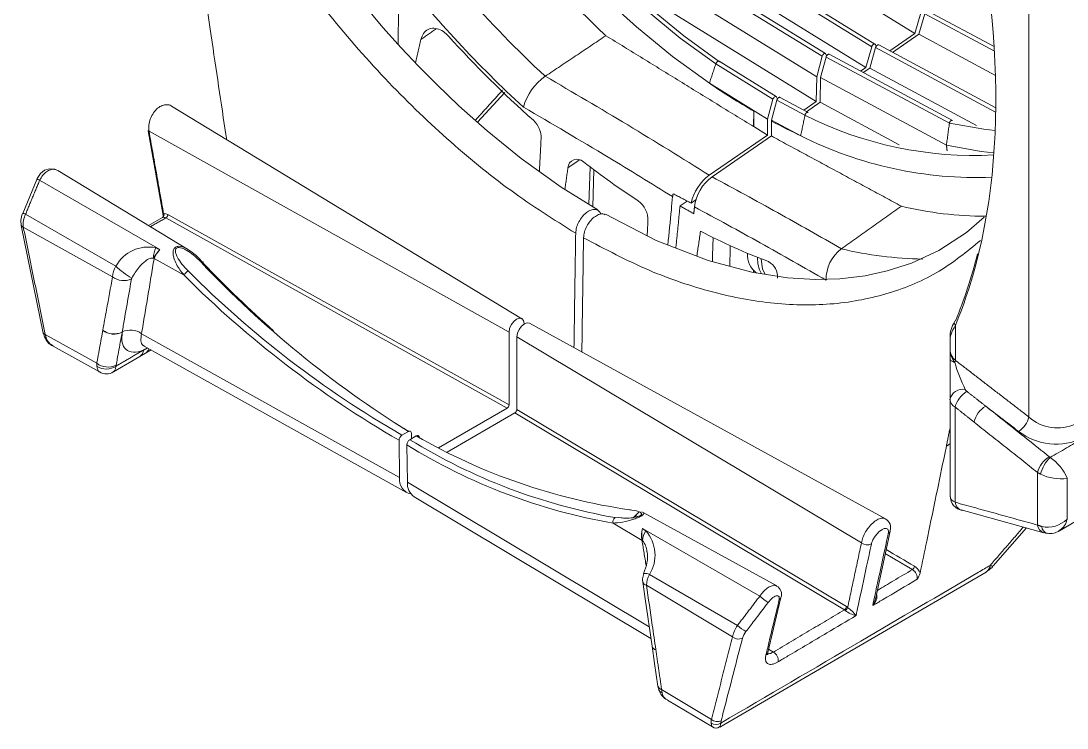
# Model space of a CAD drawing. Extents: x 8 to 113, y 2 to 87.
# Drawn here: x 68.244 to 72.006, y 59.328 to 61.869 of the extents above; entities that cross this region are included whole.
import ezdxf

# ---------------------------------------------------------------- set-up
doc = ezdxf.new("R2010")
doc.units = 0
doc.header["$MEASUREMENT"] = 0
doc.layers.add('OBJECT', color=7, linetype='CONTINUOUS')

msp = doc.modelspace()

# ---------------------------------------------------------------- linework, layer by layer
at = {"layer": 'OBJECT', "linetype": 'Continuous', "lineweight": 15}
for p, q in [((71.8685, 60.4459), (71.8685, 62.5842)), ((71.4588, 61.8238), (70.888, 62.1765)), ((71.3148, 61.7855), (70.7441, 62.1379)), ((70.7495, 62.1179), (71.3031, 61.776)), ((70.5702, 62.0848), (71.1249, 61.7422)), ((71.1367, 61.7518), (70.5824, 62.0941)), ((71.282, 61.7021), (70.7084, 62.0565)), ((70.5414, 62.0166), (71.1053, 61.6684)), ((71.1039, 61.5795), (70.5274, 61.9356)), ((71.4588, 61.8238), (71.4799, 61.8977)), ((71.494, 61.8947), (71.473, 61.8208)), ((71.7441, 61.7605), (71.494, 61.8947)), ((71.743, 61.7767), (71.5055, 61.9042)), ((71.4588, 61.8238), (71.3681, 61.7614)), ((71.3785, 61.7558), (71.473, 61.8208)), ((71.748, 61.6732), (71.473, 61.8208)), ((71.282, 61.7021), (71.3031, 61.776)), ((71.3172, 61.773), (71.2962, 61.6991)), ((71.3163, 61.7836), (71.3191, 61.7771)), ((71.7486, 61.5414), (71.3172, 61.773)), ((71.7489, 61.5569), (71.3287, 61.7825)), ((71.1053, 61.6684), (71.1249, 61.7422)), ((71.1391, 61.7391), (71.1194, 61.6654)), ((71.1382, 61.7498), (71.1408, 61.7432)), ((71.5824, 61.5011), (71.1391, 61.7391)), ((71.5935, 61.5111), (71.1506, 61.7489)), ((70.7425, 61.7143), (70.9481, 61.5873)), ((70.9599, 61.597), (70.7544, 61.7239)), ((71.282, 61.7021), (71.2626, 61.6887)), ((71.273, 61.6832), (71.2962, 61.6991)), ((71.6801, 61.493), (71.2962, 61.6991)), ((71.1039, 61.5795), (71.1053, 61.6684)), ((71.1194, 61.6654), (71.1181, 61.5765)), ((71.5719, 61.4224), (71.1194, 61.6654)), ((69.8858, 61.5047), (69.9843, 61.6117)), ((70.7194, 61.6449), (70.929, 61.5155)), ((70.929, 61.5155), (70.9481, 61.5873)), ((70.9623, 61.5843), (70.9431, 61.5125)), ((70.9614, 61.595), (70.964, 61.5883)), ((71.0631, 61.5301), (70.9623, 61.5843)), ((71.0745, 61.54), (70.9738, 61.594)), ((71.1039, 61.5795), (71.0588, 61.5484)), ((71.0692, 61.5428), (71.1181, 61.5765)), ((71.4025, 61.4238), (71.1181, 61.5765)), ((70.0455, 60.7991), (68.7854, 61.563)), ((70.8787, 61.489), (70.8795, 61.5441)), ((70.8795, 61.4896), (70.8795, 61.5441)), ((70.929, 61.459), (70.929, 61.5155)), ((71.0479, 61.4562), (70.9431, 61.5125)), ((70.9431, 61.5125), (70.9431, 61.5087)), ((68.702, 61.4744), (68.7562, 61.1694)), ((69.9993, 60.7507), (68.7049, 61.4723)), ((70.8795, 61.4896), (70.8787, 61.489)), ((70.929, 61.459), (70.8795, 61.4896)), ((70.929, 61.459), (70.7193, 61.3147)), ((70.7294, 61.3089), (70.9423, 61.4555)), ((68.8462, 61.047), (68.3764, 61.3318)), ((70.2866, 61.2098), (70.2908, 61.3442)), ((70.3046, 61.3338), (70.3004, 61.2012)), ((68.3018, 61.2988), (68.2506, 61.177)), ((68.3007, 61.2992), (68.3007, 61.2992)), ((68.3116, 61.2966), (68.7435, 61.0472)), ((70.6141, 61.204), (70.6398, 61.2217)), ((70.6719, 61.2272), (70.6535, 61.2145)), ((68.2501, 61.1772), (68.2501, 61.1771)), ((68.261, 61.1747), (68.5854, 60.9874)), ((68.753, 61.1626), (68.7024, 61.1341)), ((69.9922, 60.4774), (68.7656, 61.1612)), ((68.7725, 61.1735), (69.9993, 60.4896)), ((68.2457, 61.1338), (68.3248, 60.7476)), ((68.5736, 60.9496), (68.2528, 61.1284)), ((68.8308, 60.9553), (68.7231, 61.0153)), ((70.8777, 60.9725), (70.8777, 60.9655)), ((69.9993, 60.4896), (69.9993, 60.7507)), ((70.0532, 60.7818), (70.0532, 60.7803)), ((71.3526, 60.0806), (70.0733, 60.7831)), ((71.6041, 60.7753), (71.6041, 60.6495)), ((68.3319, 60.7422), (68.5171, 60.639)), ((68.6781, 60.7453), (69.6058, 60.2281)), ((70.0275, 60.7344), (71.2663, 59.9939)), ((70.0275, 60.4733), (70.0275, 60.7344)), ((71.5847, 60.7307), (71.5847, 60.6874)), ((68.36, 60.7009), (68.527, 60.6078)), ((68.6713, 60.6631), (68.6917, 60.675)), ((68.6851, 60.7016), (68.688, 60.7002)), ((68.6879, 60.7005), (69.6311, 60.1746)), ((68.6918, 60.6749), (68.7123, 60.6868)), ((68.5766, 60.6082), (68.6712, 60.663)), ((71.9779, 60.0376), (72.9288, 60.5903)), ((71.5847, 60.1636), (71.5847, 60.5091)), ((69.9922, 60.4774), (69.746, 60.3353)), ((70.0205, 60.4611), (69.7763, 60.3201)), ((70.0205, 60.4611), (71.205, 59.753)), ((71.2122, 59.7652), (70.0275, 60.4733)), ((71.6033, 60.1396), (71.6033, 60.4816)), ((69.6143, 60.3808), (69.6374, 60.3941)), ((69.6426, 60.3645), (69.6657, 60.3778)), ((69.6484, 60.3678), (69.648, 60.3882)), ((69.6037, 60.3622), (69.6058, 60.2281)), ((69.632, 60.3459), (69.6341, 60.2118)), ((71.8996, 60.0578), (71.8996, 60.2465)), ((72.0056, 60.2257), (72.0056, 60.079)), ((70.5034, 59.6921), (69.6341, 60.2118)), ((69.6584, 60.1589), (70.5095, 59.6501)), ((71.6253, 60.1119), (71.9216, 60.03)), ((70.4812, 60.103), (70.4766, 60.1051)), ((70.9617, 59.8393), (70.4814, 60.103)), ((70.3736, 60.0647), (70.4775, 60.0025)), ((70.9006, 59.802), (70.4791, 60.0453)), ((71.7396, 59.9109), (71.8594, 60.0472)), ((70.7566, 59.3322), (71.7144, 59.8889)), ((70.8206, 59.697), (70.5042, 59.8797)), ((70.4933, 59.8413), (70.8031, 59.6562)), ((70.5135, 59.6229), (70.5136, 59.622)), ((70.9299, 59.6001), (70.93, 59.6005)), ((70.9497, 59.6017), (70.9326, 59.6113)), ((70.7267, 59.3597), (70.5479, 59.4666)), ((70.5686, 59.4292), (70.7305, 59.3324))]:
    msp.add_line(p, q, dxfattribs=at)
at = {"layer": 'OBJECT', "linetype": 'Continuous', "lineweight": 15, "flags": 128}
for points in [[(70.7194, 61.6449), (70.5875, 61.7409), (70.4572, 61.8474), (70.3293, 61.9639), (70.2047, 62.0895), (70.0839, 62.2237), (69.9677, 62.3656), (69.8567, 62.5145), (69.7516, 62.6694), (69.653, 62.8295), (69.5614, 62.9939), (69.4775, 63.1615), (69.4016, 63.3316), (69.3342, 63.503), (69.2757, 63.6748), (69.2264, 63.8459), (69.1867, 64.0155), (69.1566, 64.1826), (69.1377, 64.3334)], [(70.3183, 61.1902), (70.187, 61.2713), (70.043, 61.3749), (69.9203, 61.4741), (69.8189, 61.5641), (69.7382, 61.6411), (69.6749, 61.7049), (69.6116, 61.7719), (69.5456, 61.8455), (69.4063, 62.0137)], [(70.7558, 61.722), (70.6278, 61.8152), (70.5015, 61.9185)], [(70.7425, 61.7143), (70.6145, 61.8075), (70.4882, 61.9108)], [(71.3031, 61.776), (71.3042, 61.7787), (71.3057, 61.7813), (71.3076, 61.7834), (71.3097, 61.785), (71.3118, 61.7858), (71.3137, 61.7859), (71.3152, 61.7851), (71.3163, 61.7836)], [(71.1249, 61.7422), (71.126, 61.7449), (71.1275, 61.7476), (71.1294, 61.7498), (71.1316, 61.7514), (71.1337, 61.7522), (71.1356, 61.7522), (71.1372, 61.7514), (71.1382, 61.7498)], [(70.9481, 61.5873), (70.9492, 61.5901), (70.9507, 61.5927), (70.9527, 61.5949), (70.9548, 61.5965), (70.9569, 61.5974), (70.9588, 61.5974), (70.9604, 61.5966), (70.9614, 61.595)], [(71.7472, 61.4758), (71.7067, 61.4799), (71.5824, 61.5011)], [(71.7427, 61.3953), (71.697, 61.4003), (71.5719, 61.4224)], [(68.3759, 61.3311), (68.3658, 61.3365), (68.3469, 61.338), (68.3296, 61.3324), (68.3143, 61.3205), (68.3021, 61.3024), (68.301, 61.299)], [(68.7561, 61.1692), (68.7562, 61.1685), (68.7556, 61.1652), (68.7537, 61.1629), (68.753, 61.1624), (68.753, 61.1624)], [(71.7072, 61.1638), (71.6437, 61.1088), (71.5447, 61.0443), (71.4461, 60.9987), (71.3584, 60.9705), (71.2798, 60.9536), (71.1891, 60.9429), (71.1016, 60.9404), (71.0001, 60.9465), (70.8723, 60.9663), (70.7154, 61.0078), (70.5287, 61.0798), (70.3462, 61.1747)], [(70.9059, 61.0134), (70.9109, 60.9779), (70.9206, 60.9578)], [(68.8993, 60.9989), (68.8998, 61.0005), (68.8998, 61.0018), (68.8995, 61.0028), (68.8987, 61.0034), (68.8976, 61.0037), (68.8961, 61.0035), (68.8943, 61.0029), (68.8923, 61.0019)], [(70.0532, 60.7818), (70.0511, 60.7926), (70.0453, 60.7993), (70.0365, 60.801), (70.0262, 60.7974), (70.0159, 60.7891), (70.0071, 60.7773), (70.0013, 60.7638), (69.9993, 60.7507)], [(70.0733, 60.7831), (70.0648, 60.7846), (70.0545, 60.7811), (70.0442, 60.7727), (70.0354, 60.7609), (70.0296, 60.7475), (70.0275, 60.7344)], [(68.3258, 60.748), (68.3292, 60.7331), (68.3319, 60.7275)], [(71.5847, 60.6549), (71.585, 60.6531), (71.5858, 60.6513), (71.5873, 60.6496), (71.5893, 60.6479), (71.5918, 60.6463), (71.5948, 60.6448), (71.5982, 60.6434), (71.6021, 60.6422)], [(70.4664, 60.1046), (70.4454, 60.0842), (70.4319, 60.0827), (70.3805, 60.0845), (70.3805, 60.0845)], [(71.3168, 59.7919), (71.338, 59.8905), (71.3691, 60.036)], [(71.9217, 60.0305), (71.9276, 60.0286), (71.938, 60.0273)], [(70.4836, 59.8836), (70.4793, 59.8645), (70.4808, 59.849)], [(71.7139, 59.8896), (71.7241, 59.8953), (71.7329, 59.9039)], [(71.739, 59.9096), (71.7345, 59.904), (71.7336, 59.9031)], [(70.4798, 59.8542), (70.4888, 59.7926), (70.5135, 59.623)], [(70.9299, 59.6001), (70.9505, 59.6865), (70.977, 59.7974)], [(70.5136, 59.6223), (70.5227, 59.5598), (70.5343, 59.4795)], [(70.9287, 59.592), (70.9289, 59.5916), (70.9293, 59.5975), (70.9302, 59.6004)], [(70.5339, 59.4828), (70.5355, 59.4735), (70.5379, 59.4677)]]:
    msp.add_lwpolyline(points, dxfattribs=at)
at = {"layer": 'OBJECT', "linetype": 'Continuous', "lineweight": 15}
for centre, radius, start, end in [((73.2737, 64.9374), 4.2786, 208.5124, 226.8495), ((72.9141, 64.6755), 4.0974, 215.5496, 227.1807), ((72.8425, 64.6005), 4.1283, 218.2519, 227.4546), ((72.7072, 64.4604), 3.9448, 222.1299, 228.3718), ((70.2436, 61.5066), 0.1995, 124.9881, 164.7503), ((72.1312, 63.7081), 2.4999, 235.617, 239.9544), ((70.0287, 61.4485), 0.0859, 358.3205, 47.459), ((71.9402, 63.3692), 2.1108, 241.8118, 244.9933), ((71.6715, 62.7372), 1.3517, 243.2503, 272.9956), ((68.7054, 61.4758), 0.00355, 198.1688, 262.3183), ((71.6796, 62.7122), 1.4059, 243.302, 272.2525), ((70.2436, 61.3396), 0.0326, 45.3062, 177.1558), ((72.149, 63.7954), 3.0759, 232.266, 236.7796), ((70.8225, 61.1752), 0.1735, 126.5045, 166.8987), ((68.3012, 61.2779), 0.0214, 61.0434, 91.3156), ((70.8233, 61.1811), 0.1585, 126.3111, 172.8412), ((70.4137, 61.1534), 0.085, 357.3473, 53.9463), ((71.7146, 62.474), 1.3068, 256.5112, 269.9203), ((68.3148, 61.1481), 0.0706, 155.8494, 196.7304), ((68.2514, 61.1575), 0.0197, 60.6084, 93.7218), ((68.3388, 61.137), 0.0864, 154.1824, 185.7215), ((68.7487, 61.1712), 0.0101, 306.4056, 29.9413), ((68.7631, 61.1716), 0.00733, 141.323, 197.9154), ((68.757, 61.1742), 0.0156, 303.6389, 357.5208), ((68.2535, 61.1367), 0.00832, 200.5093, 265.4294), ((71.701, 63.0458), 2.1817, 242.3251, 249.3668), ((68.7021, 60.9235), 0.1331, 78.1418, 151.2953), ((68.7971, 61.019), 0.076, 152.8445, 181.7517), ((68.8403, 60.9525), 0.1354, 135.6398, 151.6993), ((68.8282, 60.9706), 0.1142, 137.8705, 156.9792), ((71.2771, 60.9407), 0.1377, 127.1672, 181.3951), ((71.5062, 62.3456), 1.3324, 256.4415, 269.1491), ((68.6905, 60.9726), 0.0537, 52.5733, 55.2233), ((70.9378, 61.0287), 0.0819, 176.4068, 233.7513), ((70.9981, 61.0124), 0.1052, 176.7788, 209.389), ((68.6548, 60.945), 0.0814, 148.5644, 176.7419), ((68.8479, 61.2793), 0.3926, 228.0266, 238.462), ((71.6169, 63.5816), 3.7521, 223.4365, 238.16), ((70.9032, 60.9493), 0.0619, 356.1208, 62.1249), ((68.6141, 61.0035), 0.0674, 233.0927, 294.1618), ((68.6506, 60.9404), 0.00909, 151.9178, 169.9923), ((68.8655, 60.938), 0.0388, 121.9824, 153.6323), ((71.49, 63.6209), 3.7653, 225.0681, 239.9354), ((71.4701, 63.5965), 3.7128, 225.0045, 240.0109), ((71.6915, 60.731), 0.1068, 148.0843, 180.4192), ((71.6111, 60.7838), 0.011, 160.3021, 230.3527), ((71.6089, 60.7838), 0.009, 118.6936, 155.3111), ((68.3326, 60.7505), 0.00836, 200.6929, 265.2429), ((68.5789, 60.8107), 0.0669, 232.9457, 296.1261), ((68.579, 60.8113), 0.0669, 232.9462, 296.1197), ((68.6385, 60.6923), 0.0662, 53.2066, 117.0149), ((68.3384, 60.7354), 0.00936, 207.1093, 255.0554), ((68.3818, 60.7514), 0.0551, 201.421, 247.0104), ((68.6537, 60.6902), 0.0323, 302.7591, 354.0492), ((68.676, 60.7003), 0.0299, 301.835, 342.2863), ((71.6388, 60.6912), 0.0542, 183.9934, 230.2226), ((71.6564, 60.6891), 0.0717, 181.3698, 220.8347), ((68.5574, 60.6924), 0.0669, 232.9658, 295.9207), ((71.5549, 60.6588), 0.0501, 340.7059, 349.3682), ((72.1373, 60.7905), 0.5553, 195.4903, 206.3104), ((68.5516, 60.6791), 0.061, 235.9249, 304.7133), ((68.5516, 60.6441), 0.0433, 235.8168, 304.9298), ((71.6298, 60.4992), 0.0462, 77.9359, 167.627), ((71.6938, 60.4587), 0.0933, 121.537, 165.7947), ((71.6553, 60.553), 0.0181, 208.6529, 234.9307), ((69.9839, 60.4903), 0.0154, 302.603, 357.392), ((71.6172, 60.5111), 0.0326, 183.4694, 244.7147), ((71.7613, 60.4051), 0.0931, 121.0483, 165.8454), ((70.0122, 60.474), 0.0153, 302.4739, 357.5211), ((71.7853, 60.4668), 0.0857, 302.2986, 345.8814), ((71.9706, 60.5594), 0.1528, 228.0291, 295.6083), ((69.6264, 60.3616), 0.0227, 122.1232, 178.4498), ((70.7417, 62.2493), 2.1588, 240.1049, 261.7618), ((71.9662, 60.5693), 0.2211, 232.3346, 295.8848), ((69.6547, 60.3453), 0.0227, 122.1232, 178.4498), ((70.7302, 62.1234), 2.0894, 238.291, 260.1711), ((70.7465, 62.1616), 2.1091, 238.4406, 260.0082), ((71.9899, 60.2237), 0.0932, 121.3156, 165.8309), ((72.0295, 60.2119), 0.1227, 133.4948, 166.4442), ((71.8521, 60.164), 0.1654, 21.8777, 55.8204), ((69.6575, 60.2207), 0.0523, 171.8737, 257.7763), ((71.9826, 60.39), 0.166, 244.1575, 277.9838), ((69.6935, 60.2071), 0.0597, 175.4557, 233.8997), ((71.6121, 60.1657), 0.0275, 184.292, 251.2842), ((71.6364, 60.1614), 0.0511, 178.1158, 263.3698), ((71.6364, 60.1432), 0.0333, 186.2389, 250.5896), ((70.3905, 60.0698), 0.0177, 124.2279, 196.9901), ((70.4206, 60.221), 0.1385, 258.5019, 288.8302), ((71.3369, 60.0492), 0.0344, 337.2738, 63.924), ((71.9351, 60.1514), 0.1011, 258.312, 314.2373), ((71.9479, 60.0888), 0.0585, 300.4569, 350.3255), ((70.5472, 60.0213), 0.0722, 160.5796, 195.0945), ((70.5525, 60.0238), 0.0764, 163.7249, 196.8098), ((70.5458, 59.998), 0.0666, 144.6628, 176.7997), ((70.3917, 59.9496), 0.1324, 328.1736, 41.0644), ((71.3559, 60.0391), 0.0136, 299.2254, 345.8367), ((71.9327, 60.0615), 0.0334, 186.3167, 250.5141), ((71.9424, 60.0544), 0.0279, 184.1152, 254.5526), ((71.9456, 60.0828), 0.0553, 259.0626, 305.6769), ((70.4637, 59.9663), 0.0388, 66.2661, 69.173), ((70.4266, 59.9579), 0.0686, 3.2357, 39.7543), ((70.3733, 59.9421), 0.1236, 331.9977, 9.1737), ((71.2872, 60.0185), 0.0323, 229.7276, 297.4461), ((15.2243, -35.8631), 111.0613, 59.580929, 59.641917), ((70.488, 59.8515), 0.0325, 60.1899, 98.0675), ((71.4417, 59.9109), 0.0153, 302.159, 356.7797), ((71.4311, 59.8677), 0.0356, 352.5073, 58.2897), ((71.4282, 59.8659), 0.0527, 21.3933, 56.9162), ((71.3773, 59.9206), 0.1061, 327.1566, 340.4769), ((71.6968, 59.9162), 0.0324, 302.8596, 354.1037), ((70.4973, 59.8591), 0.0182, 195.6291, 257.2934), ((70.5743, 59.8392), 0.081, 149.9719, 178.4723), ((70.9467, 59.8098), 0.0323, 337.5619, 63.3144), ((71.2783, 59.8012), 0.0435, 310.8092, 12.2927), ((71.0269, 59.9455), 0.1912, 228.657, 239.9539), ((70.9632, 59.801), 0.0142, 300.3742, 345.2664), ((71.2522, 59.8045), 0.0655, 326.4066, 348.9967), ((71.197, 59.7659), 0.0151, 301.5835, 357.2669), ((71.199, 59.7665), 0.0183, 300.1723, 345.5286), ((71.2626, 59.8177), 0.0864, 230.9437, 259.498), ((71.0546, 59.564), 0.2558, 41.2821, 50.6816), ((70.9071, 59.6357), 0.106, 144.6416, 168.8529), ((70.9422, 59.8325), 0.182, 228.085, 239.9503), ((70.8243, 59.6796), 0.0316, 227.8193, 297.0855), ((70.9085, 59.6295), 0.0732, 141.6804, 162.5765), ((70.5309, 59.6277), 0.0181, 195.2596, 257.4615), ((70.531, 59.6271), 0.0181, 195.3427, 257.4511), ((70.9161, 59.6037), 0.0143, 299.2271, 345.4941), ((70.9314, 59.5707), 0.036, 353.4332, 59.3193), ((70.5518, 59.4843), 0.0181, 195.3732, 257.4288), ((70.5556, 59.4742), 0.0196, 199.894, 251.5772), ((70.5914, 59.4795), 0.0548, 192.4292, 245.7641), ((70.5821, 59.4598), 0.033, 187.4821, 246.2055), ((70.748, 59.3833), 0.0318, 227.9626, 295.9092), ((70.7435, 59.3694), 0.0287, 232.7837, 306.7551), ((70.7437, 59.3506), 0.0221, 233.7318, 304.9302)]:
    msp.add_arc(centre, radius, start, end, dxfattribs=at)
for centre, major_axis, ratio, start_param, end_param in [((69.5577, 62.8066), (-1.5635, 2.6147), 0.587369, 3.619143, 4.284163), ((70.8035, 61.0146), (0.0756, 2.368), 0.030755, 1.539517, 1.576293), ((70.8353, 60.9943), (0.0429, 2.3867), 0.017594, 1.542851, 1.574063), ((69.5681, 62.8129), (-1.556, 2.6017), 0.587418, 3.551861, 3.672539), ((69.6245, 62.8454), (-1.523, 2.6382), 0.557225, 1.988813, 2.113779), ((69.5577, 62.8066), (-1.5635, 2.6147), 0.587369, 3.551908, 3.619143), ((69.6245, 62.8454), (-1.523, 2.6382), 0.557225, 2.324286, 2.345063)]:
    msp.add_ellipse(centre, major_axis=major_axis, ratio=ratio, start_param=start_param, end_param=end_param, dxfattribs=at)
for points, knots in [([(70.2388, 61.106), (70.1607, 61.1552), (70.0044, 61.2535), (69.7741, 61.4424), (69.5502, 61.6593), (69.3366, 61.9044), (69.1372, 62.1732), (68.957, 62.4598), (68.7989, 62.7592), (68.6657, 63.0663), (68.5597, 63.3758), (68.4826, 63.6824), (68.4359, 63.981), (68.4202, 64.2663), (68.4359, 64.5335), (68.4826, 64.778), (68.5597, 64.9957), (68.6657, 65.1828), (68.799, 65.3359), (68.9568, 65.4534), (69.1379, 65.5295), (69.2877, 65.5659), (69.3805, 65.5635), (69.4014, 65.5629)], [0, 0, 0, 0, 0.048456, 0.096912, 0.145368, 0.194796, 0.244225, 0.293653, 0.343082, 0.392511, 0.441939, 0.491368, 0.540796, 0.590225, 0.639653, 0.689082, 0.738511, 0.787939, 0.837368, 0.886796, 0.936225, 0.985653, 1, 1, 1, 1]), ([(68.9836, 61.4428), (68.9831, 61.4465), (68.9646, 61.5708), (68.9202, 61.8702), (68.8759, 62.1655), (68.8497, 62.3406)], [0, 0, 0, 0, 0.012487, 0.414672, 1, 1, 1, 1]), ([(69.6824, 61.8022), (69.6851, 61.8101), (69.6905, 61.8258), (69.7075, 61.8397), (69.7286, 61.8442), (69.7517, 61.8383), (69.7698, 61.8265), (69.7791, 61.8169), (69.7817, 61.8142)], [0, 0, 0, 0, 0.189241, 0.378535, 0.566067, 0.749309, 0.928153, 1, 1, 1, 1]), ([(71.3287, 61.7825), (71.3286, 61.7826), (71.3282, 61.7828), (71.3274, 61.783), (71.3264, 61.7829), (71.3252, 61.7827), (71.324, 61.7821), (71.3229, 61.7814), (71.3217, 61.7804), (71.3206, 61.7793), (71.3196, 61.778), (71.3187, 61.7766), (71.3179, 61.7749), (71.3175, 61.7737), (71.3172, 61.773)], [0, 0, 0, 0, 0.035968, 0.120668, 0.205367, 0.290067, 0.374767, 0.459467, 0.544167, 0.628867, 0.713567, 0.798267, 0.882967, 1, 1, 1, 1]), ([(70.7425, 61.7143), (70.7426, 61.7148), (70.743, 61.7158), (70.7437, 61.7173), (70.7446, 61.7187), (70.7456, 61.72), (70.7467, 61.7212), (70.7479, 61.7223), (70.749, 61.7231), (70.7502, 61.7238), (70.7514, 61.7242), (70.7524, 61.7244), (70.7534, 61.7243), (70.7541, 61.7241), (70.7543, 61.7239), (70.7544, 61.7239)], [0, 0, 0, 0, 0.08215, 0.164301, 0.246445, 0.328583, 0.410716, 0.492843, 0.574968, 0.657092, 0.739217, 0.821341, 0.903465, 0.985589, 1, 1, 1, 1]), ([(71.1506, 61.7489), (71.1505, 61.7489), (71.1502, 61.7491), (71.1495, 61.7493), (71.1484, 61.7493), (71.1473, 61.7491), (71.1461, 61.7486), (71.1449, 61.7479), (71.1438, 61.747), (71.1427, 61.7458), (71.1417, 61.7446), (71.1408, 61.7432), (71.1398, 61.7414), (71.1393, 61.74), (71.1391, 61.7391)], [0, 0, 0, 0, 0.02242, 0.106029, 0.189638, 0.273247, 0.356856, 0.440465, 0.524074, 0.607684, 0.691293, 0.774902, 0.858511, 1, 1, 1, 1]), ([(70.1295, 61.6703), (70.2288, 61.6122), (70.4281, 61.4955), (70.622, 61.3751), (70.7193, 61.3147)], [0, 0, 0, 0, 0.498244, 1, 1, 1, 1]), ([(70.9738, 61.594), (70.9738, 61.5941), (70.9734, 61.5943), (70.9727, 61.5944), (70.9716, 61.5945), (70.9705, 61.5942), (70.9693, 61.5938), (70.9682, 61.593), (70.967, 61.5921), (70.9659, 61.591), (70.9649, 61.5897), (70.964, 61.5883), (70.963, 61.5865), (70.9626, 61.5851), (70.9623, 61.5843)], [0, 0, 0, 0, 0.02242, 0.106029, 0.189638, 0.273247, 0.356856, 0.440465, 0.524074, 0.607684, 0.691293, 0.774902, 0.858511, 1, 1, 1, 1]), ([(68.7852, 61.5628), (68.785, 61.563), (68.7807, 61.5671), (68.7692, 61.5687), (68.7524, 61.5663), (68.7354, 61.556), (68.7205, 61.5395), (68.7094, 61.5182), (68.7033, 61.4945), (68.7044, 61.4797), (68.7049, 61.4723)], [0, 0, 0, 0, 0.009013, 0.148275, 0.285969, 0.424076, 0.564566, 0.708433, 0.854381, 1, 1, 1, 1]), ([(70.5875, 61.2376), (70.5107, 61.285), (70.3342, 61.3939), (70.1532, 61.4995), (70.0511, 61.5591)], [0, 0, 0, 0, 0.435478, 1, 1, 1, 1]), ([(71.0631, 61.5301), (71.0632, 61.5307), (71.0635, 61.5317), (71.0641, 61.5333), (71.0648, 61.5347), (71.0657, 61.5361), (71.0667, 61.5374), (71.0678, 61.5385), (71.069, 61.5393), (71.0702, 61.54), (71.0713, 61.5404), (71.0725, 61.5405), (71.0735, 61.5404), (71.0742, 61.5401), (71.0745, 61.54)], [0, 0, 0, 0, 0.083595, 0.16719, 0.250776, 0.334354, 0.417923, 0.501486, 0.585044, 0.668602, 0.752159, 0.835717, 0.919275, 1, 1, 1, 1]), ([(71.5824, 61.5011), (71.5825, 61.5016), (71.5827, 61.5027), (71.5832, 61.5043), (71.5839, 61.5058), (71.5847, 61.5072), (71.5856, 61.5085), (71.5867, 61.5096), (71.5878, 61.5105), (71.589, 61.5111), (71.5902, 61.5115), (71.5914, 61.5117), (71.5925, 61.5115), (71.5932, 61.5113), (71.5935, 61.5111), (71.5935, 61.5111)], [0, 0, 0, 0, 0.084098, 0.168198, 0.251974, 0.335399, 0.418508, 0.50137, 0.584078, 0.666744, 0.74941, 0.832075, 0.914738, 0.997398, 1, 1, 1, 1]), ([(68.3762, 61.3314), (68.3727, 61.3331), (68.3651, 61.337), (68.3508, 61.3354), (68.3358, 61.3278), (68.3217, 61.3146), (68.3149, 61.3026), (68.3116, 61.2966)], [0, 0, 0, 0, 0.174674, 0.379438, 0.584778, 0.79285, 1, 1, 1, 1]), ([(70.7294, 61.3089), (70.8081, 61.2662), (70.9649, 61.1813), (71.118, 61.094), (71.1941, 61.0506)], [0, 0, 0, 0, 0.502457, 1, 1, 1, 1]), ([(70.5875, 61.2376), (70.5859, 61.2219), (70.5801, 61.164), (70.5743, 61.1061), (70.5701, 61.0638)], [0, 0, 0, 0, 0.270909, 1, 1, 1, 1]), ([(71.1394, 60.9373), (71.0607, 60.9823), (70.9048, 61.0715), (70.7451, 61.158), (70.666, 61.2009)], [0, 0, 0, 0, 0.504604, 1, 1, 1, 1]), ([(68.7656, 61.1612), (68.7637, 61.162), (68.7598, 61.1638), (68.7564, 61.1633), (68.7547, 61.1631)], [0, 0, 0, 0, 0.476173, 1, 1, 1, 1]), ([(68.7574, 61.1762), (68.7599, 61.1766), (68.7645, 61.1773), (68.7699, 61.1747), (68.7725, 61.1735)], [0, 0, 0, 0, 0.523847, 1, 1, 1, 1]), ([(70.3289, 61.1743), (70.3287, 61.1753), (70.3275, 61.1815), (70.3204, 61.1885), (70.3084, 61.1931), (70.2932, 61.1904), (70.2774, 61.1813), (70.2623, 61.1665), (70.25, 61.1479), (70.2409, 61.1266), (70.2396, 61.1131), (70.2388, 61.106)], [0, 0, 0, 0, 0.021887, 0.142585, 0.263282, 0.383977, 0.504672, 0.625367, 0.746062, 0.866757, 1, 1, 1, 1]), ([(70.3451, 61.1724), (70.3423, 61.1738), (70.3355, 61.1769), (70.3215, 61.174), (70.3057, 61.165), (70.2906, 61.1502), (70.2783, 61.1316), (70.2692, 61.1103), (70.2678, 61.0968), (70.2671, 61.0897)], [0, 0, 0, 0, 0.108187, 0.254292, 0.400396, 0.546499, 0.692602, 0.838707, 1, 1, 1, 1]), ([(71.6939, 61.0798), (71.6458, 61.0407), (71.5468, 60.9602), (71.3684, 60.8855), (71.1695, 60.8462), (70.9557, 60.8479), (70.7319, 60.8895), (70.5016, 60.9665), (70.3453, 61.0486), (70.2672, 61.0897)], [0, 0, 0, 0, 0.136959, 0.282232, 0.427506, 0.57278, 0.715187, 0.857593, 1, 1, 1, 1]), ([(68.7295, 61.0537), (68.7318, 61.0527), (68.7364, 61.0506), (68.741, 61.0483), (68.7434, 61.0472), (68.7435, 61.0472)], [0, 0, 0, 0, 0.489408, 0.978834, 1, 1, 1, 1]), ([(68.8308, 60.9553), (68.8258, 60.9615), (68.8105, 60.9804), (68.7963, 61.0066), (68.7906, 61.0316), (68.7912, 61.0441), (68.7954, 61.0521), (68.7997, 61.0562), (68.8056, 61.0587), (68.8137, 61.0595), (68.8271, 61.057), (68.854, 61.0442), (68.8756, 61.0252), (68.8923, 61.0072), (68.8966, 61.0021), (68.8993, 60.9989)], [0, 0, 0, 0, 0.098239, 0.29963, 0.368956, 0.443945, 0.473009, 0.503887, 0.531959, 0.563967, 0.611725, 0.701685, 0.918313, 0.948115, 1, 1, 1, 1]), ([(68.8923, 61.0019), (68.8896, 61.0046), (68.8744, 61.0201), (68.852, 61.0389), (68.8262, 61.052), (68.8148, 61.0549), (68.8083, 61.0547), (68.8038, 61.053), (68.801, 61.0499), (68.7989, 61.0434), (68.8006, 61.0335), (68.8118, 61.0069), (68.83, 60.9872), (68.845, 60.971)], [0, 0, 0, 0, 0.055162, 0.31331, 0.402012, 0.445499, 0.47258, 0.495336, 0.520565, 0.54555, 0.615854, 0.68539, 1, 1, 1, 1]), ([(68.7211, 61.0167), (68.717, 61.0169), (68.7127, 61.017), (68.7027, 61.0138), (68.6883, 61.0051), (68.6652, 60.9819), (68.6509, 60.9584), (68.6426, 60.9447)], [0, 0, 0, 0, 0.126768, 0.131058, 0.31601, 0.601711, 1, 1, 1, 1]), ([(68.5387, 60.7579), (68.5431, 60.7822), (68.5547, 60.8461), (68.5664, 60.91), (68.5736, 60.9496)], [0, 0, 0, 0, 0.380125, 1, 1, 1, 1]), ([(68.6417, 60.942), (68.6332, 60.8937), (68.6221, 60.8301), (68.6111, 60.7665), (68.6084, 60.7512)], [0, 0, 0, 0, 0.760249, 1, 1, 1, 1]), ([(68.6083, 60.7507), (68.6039, 60.7264), (68.5966, 60.6869), (68.5894, 60.6474), (68.5867, 60.6322)], [0, 0, 0, 0, 0.615593, 1, 1, 1, 1]), ([(68.6858, 60.6868), (68.6851, 60.6865), (68.6717, 60.6811), (68.6469, 60.6763), (68.6204, 60.6861), (68.6055, 60.711), (68.6074, 60.7375), (68.6083, 60.7507)], [0, 0, 0, 0, 0.013304, 0.256264, 0.503664, 0.753564, 1, 1, 1, 1]), ([(71.6041, 60.7753), (71.6008, 60.7696), (71.5902, 60.7514), (71.5872, 60.7391), (71.5852, 60.7307)], [0, 0, 0, 0, 0.315344, 1, 1, 1, 1]), ([(68.336, 60.7263), (68.339, 60.7207), (68.3444, 60.7104), (68.3554, 60.7044), (68.3604, 60.7016)], [0, 0, 0, 0, 0.543989, 1, 1, 1, 1]), ([(68.6781, 60.7453), (68.6768, 60.7364), (68.6741, 60.7188), (68.6791, 60.7043), (68.6868, 60.7021), (68.6885, 60.7017)], [0, 0, 0, 0, 0.442473, 0.883227, 1, 1, 1, 1]), ([(71.5847, 60.6549), (71.5847, 60.6602), (71.5847, 60.671), (71.5847, 60.6818), (71.5847, 60.6873), (71.5847, 60.6874)], [0, 0, 0, 0, 0.494396, 0.988889, 1, 1, 1, 1]), ([(71.5847, 60.5091), (71.5847, 60.5142), (71.5847, 60.5337), (71.5847, 60.5707), (71.5847, 60.6171), (71.5847, 60.6434), (71.5847, 60.6549)], [0, 0, 0, 0, 0.130725, 0.501366, 0.781613, 1, 1, 1, 1]), ([(68.5273, 60.6084), (68.5267, 60.6084), (68.5238, 60.6086), (68.5201, 60.6153), (68.5183, 60.624), (68.5174, 60.6286)], [0, 0, 0, 0, 0.091169, 0.526366, 1, 1, 1, 1]), ([(68.5863, 60.629), (68.5854, 60.6244), (68.5835, 60.6157), (68.5797, 60.609), (68.5768, 60.6087), (68.5763, 60.6087)], [0, 0, 0, 0, 0.481333, 0.923603, 1, 1, 1, 1]), ([(71.7133, 60.4848), (71.7364, 60.4664), (71.8125, 60.4059), (71.8886, 60.3454), (71.9415, 60.3033)], [0, 0, 0, 0, 0.304153, 1, 1, 1, 1]), ([(71.8311, 60.3943), (71.8099, 60.4106), (71.7706, 60.4408), (71.7313, 60.471), (71.7133, 60.4848)], [0, 0, 0, 0, 0.540759, 1, 1, 1, 1]), ([(69.648, 60.3882), (69.6479, 60.3895), (69.6476, 60.3921), (69.6457, 60.3946), (69.643, 60.3958), (69.6401, 60.3955), (69.6382, 60.3945), (69.6374, 60.3941)], [0, 0, 0, 0, 0.217074, 0.434147, 0.651221, 0.868316, 1, 1, 1, 1]), ([(69.6763, 60.3719), (69.6762, 60.3732), (69.6759, 60.3758), (69.674, 60.3783), (69.6713, 60.3794), (69.6684, 60.3791), (69.6664, 60.3782), (69.6657, 60.3778)], [0, 0, 0, 0, 0.217074, 0.434147, 0.651221, 0.868316, 1, 1, 1, 1]), ([(71.4772, 59.8851), (71.4852, 59.9233), (71.5135, 60.0599), (71.5449, 60.212), (71.5683, 60.3259), (71.5715, 60.3414)], [0, 0, 0, 0, 0.251317, 0.898074, 1, 1, 1, 1]), ([(70.4324, 60.1128), (70.435, 60.1125), (70.4501, 60.1104), (70.4669, 60.1066), (70.4755, 60.0999), (70.4756, 60.0961), (70.4735, 60.0935), (70.47, 60.0911), (70.4655, 60.0891), (70.4451, 60.0824), (70.4563, 60.0941), (70.4664, 60.1046)], [0, 0, 0, 0, 0.072209, 0.410133, 0.526247, 0.583173, 0.618623, 0.648411, 0.681437, 0.714143, 1, 1, 1, 1]), ([(70.3736, 60.0647), (70.3787, 60.065), (70.3944, 60.066), (70.4182, 60.0703), (70.4436, 60.0774), (70.4575, 60.0822), (70.4677, 60.0867), (70.4738, 60.0897), (70.4787, 60.0928), (70.4826, 60.0961), (70.4845, 60.0999), (70.4846, 60.1026), (70.4814, 60.103), (70.4814, 60.103)], [0, 0, 0, 0, 0.139909, 0.426726, 0.525459, 0.632256, 0.673649, 0.717624, 0.757603, 0.803189, 0.871204, 0.999323, 1, 1, 1, 1]), ([(71.3523, 60.0806), (71.3488, 60.0818), (71.3417, 60.0841), (71.3269, 60.0794), (71.3109, 60.0691), (71.2948, 60.0533), (71.2808, 60.0339), (71.2702, 60.0128), (71.2676, 60.0002), (71.2663, 59.9939)], [0, 0, 0, 0, 0.136718, 0.276434, 0.416802, 0.559565, 0.705453, 0.853036, 1, 1, 1, 1]), ([(70.4915, 60.0365), (70.4895, 60.038), (70.4855, 60.0408), (70.4813, 60.0437), (70.4792, 60.0452), (70.4791, 60.0453)], [0, 0, 0, 0, 0.489408, 0.978834, 1, 1, 1, 1]), ([(71.3021, 59.9898), (71.3032, 59.9937), (71.3055, 60.0014), (71.3129, 60.0145), (71.3223, 60.0267), (71.3328, 60.0367), (71.343, 60.0435), (71.3521, 60.0465), (71.359, 60.0454), (71.3631, 60.0402), (71.3637, 60.0333), (71.3628, 60.0285), (71.3625, 60.0272)], [0, 0, 0, 0, 0.109871, 0.219885, 0.328155, 0.433714, 0.537368, 0.640695, 0.745295, 0.852187, 0.961463, 1, 1, 1, 1]), ([(71.3625, 60.0272), (71.36, 60.0153), (71.3472, 59.9559), (71.3286, 59.8696), (71.3125, 59.7952), (71.3067, 59.7683)], [0, 0, 0, 0, 0.137747, 0.688736, 1, 1, 1, 1]), ([(71.2469, 59.7328), (71.2494, 59.7446), (71.2621, 59.8035), (71.2805, 59.8892), (71.2963, 59.9631), (71.3021, 59.9898)], [0, 0, 0, 0, 0.137598, 0.687988, 1, 1, 1, 1]), ([(71.729, 59.9128), (71.7151, 59.9047), (71.5602, 59.8141), (71.2374, 59.6253), (70.9285, 59.4446), (70.7607, 59.3464)], [0, 0, 0, 0, 0.043049, 0.480087, 1, 1, 1, 1]), ([(71.4498, 59.898), (71.427, 59.8845), (71.3849, 59.8596), (71.3429, 59.8346), (71.3235, 59.8232)], [0, 0, 0, 0, 0.541118, 1, 1, 1, 1]), ([(71.729, 59.9128), (71.7304, 59.9122), (71.7351, 59.9102), (71.7374, 59.9098), (71.739, 59.9096)], [0, 0, 0, 0, 0.311848, 1, 1, 1, 1]), ([(71.3067, 59.7683), (71.3184, 59.7752), (71.3716, 59.8068), (71.4248, 59.8384), (71.4664, 59.863)], [0, 0, 0, 0, 0.218681, 1, 1, 1, 1]), ([(70.527, 59.6101), (70.5228, 59.6394), (70.5115, 59.7165), (70.5003, 59.7936), (70.4933, 59.8413)], [0, 0, 0, 0, 0.380125, 1, 1, 1, 1]), ([(70.9613, 59.8388), (70.959, 59.8399), (70.9539, 59.8424), (70.9419, 59.8395), (70.9278, 59.8315), (70.913, 59.8186), (70.9047, 59.8075), (70.9006, 59.802)], [0, 0, 0, 0, 0.159299, 0.367877, 0.577043, 0.788991, 1, 1, 1, 1]), ([(70.8511, 59.6749), (70.8612, 59.6881), (70.8879, 59.7231), (70.9145, 59.7581), (70.9311, 59.78)], [0, 0, 0, 0, 0.376875, 1, 1, 1, 1]), ([(70.9704, 59.7887), (70.9677, 59.7773), (70.9539, 59.72), (70.9381, 59.6542), (70.9251, 59.5998), (70.923, 59.5912)], [0, 0, 0, 0, 0.173989, 0.869943, 1, 1, 1, 1]), ([(70.9311, 59.78), (70.9338, 59.7833), (70.9391, 59.7898), (70.9481, 59.7975), (70.9566, 59.8025), (70.9638, 59.8043), (70.9689, 59.8027), (70.9717, 59.7977), (70.9709, 59.7918), (70.9704, 59.7887)], [0, 0, 0, 0, 0.139689, 0.279382, 0.417148, 0.554966, 0.695484, 0.840219, 1, 1, 1, 1]), ([(70.9671, 59.5666), (70.9788, 59.5735), (71.0369, 59.6081), (71.1302, 59.6635), (71.2118, 59.7119), (71.2469, 59.7328)], [0, 0, 0, 0, 0.124749, 0.623747, 1, 1, 1, 1]), ([(70.7619, 59.3547), (70.7648, 59.3661), (70.7796, 59.4232), (70.8052, 59.5222), (70.8278, 59.6096), (70.8387, 59.6515)], [0, 0, 0, 0, 0.115431, 0.577154, 1, 1, 1, 1]), ([(70.923, 59.5912), (70.9222, 59.5867), (70.9203, 59.5758), (70.9235, 59.5635), (70.9332, 59.5566), (70.9481, 59.557), (70.9608, 59.5634), (70.9671, 59.5666)], [0, 0, 0, 0, 0.153582, 0.370943, 0.582191, 0.790976, 1, 1, 1, 1]), ([(70.9497, 59.6017), (70.9452, 59.5993), (70.937, 59.5949), (70.9316, 59.5951), (70.9292, 59.5952)], [0, 0, 0, 0, 0.551863, 1, 1, 1, 1]), ([(70.7261, 59.3466), (70.7267, 59.3423), (70.7278, 59.3347), (70.73, 59.3337), (70.731, 59.3332)], [0, 0, 0, 0, 0.567078, 1, 1, 1, 1]), ([(70.7561, 59.333), (70.757, 59.3335), (70.7591, 59.3345), (70.7601, 59.3422), (70.7607, 59.3464)], [0, 0, 0, 0, 0.441736, 1, 1, 1, 1])]:
    msp.add_open_spline(points, degree=3, knots=knots, dxfattribs=at)
for points in [[(69.6004, 61.7844), (69.6031, 61.9982)], [(69.737, 61.8405), (69.6824, 61.8022)], [(69.6625, 61.718), (69.6824, 61.8022)], [(70.3474, 61.8159), (70.1295, 61.6703)], [(70.8787, 61.489), (70.3474, 61.8159)], [(70.7194, 61.6449), (70.7425, 61.7143)], [(70.1292, 61.6701), (70.1295, 61.6703)], [(69.8779, 61.5118), (69.9758, 61.62)], [(70.9431, 61.5087), (70.9423, 61.4555)], [(71.0479, 61.4562), (71.0631, 61.5301)], [(71.5719, 61.4224), (71.5824, 61.5011)], [(68.7049, 61.4723), (68.7574, 61.1762)], [(70.1083, 61.3279), (70.1145, 61.446)], [(71.4098, 61.2033), (70.9423, 61.4555)], [(71.5743, 61.4022), (71.5719, 61.4224)], [(70.2535, 61.3702), (70.2111, 61.3412)], [(70.1998, 61.2635), (70.2111, 61.3412)], [(68.3116, 61.2966), (68.261, 61.1747)], [(70.589, 61.2481), (70.5875, 61.2376)], [(70.6535, 61.2145), (70.589, 61.2481)], [(70.5989, 61.0527), (70.6141, 61.204)], [(70.6635, 61.1764), (70.6141, 61.204)], [(70.666, 61.2009), (70.6635, 61.1764)], [(71.1941, 61.0506), (71.4098, 61.2033)], [(68.7656, 61.1612), (68.7097, 61.1297)], [(68.7547, 61.1631), (68.7531, 61.1624)], [(68.2528, 61.1284), (68.3319, 60.7422)], [(70.4958, 61.0969), (70.4987, 61.1495)], [(70.2388, 61.106), (70.2327, 60.6956)], [(70.2671, 61.0897), (70.261, 60.68)], [(70.6745, 61.0236), (70.6877, 61.1137)], [(71.1941, 61.0506), (71.1939, 61.0504)], [(68.7231, 61.0153), (68.6781, 60.7453)], [(68.5171, 60.639), (68.5386, 60.7574)], [(68.5386, 60.7574), (68.5387, 60.7579)], [(68.6084, 60.7512), (68.6083, 60.7507)], [(68.3319, 60.7422), (68.336, 60.7263)], [(68.5863, 60.629), (68.6858, 60.6868)], [(68.6858, 60.6868), (68.6994, 60.694)], [(68.5174, 60.6286), (68.5171, 60.639)], [(71.6041, 60.6495), (71.8685, 60.4459)], [(68.5867, 60.6322), (68.5863, 60.629)], [(71.945, 60.3009), (72.4118, 60.5707)], [(71.6449, 60.5383), (71.7133, 60.4848)], [(71.671, 60.4278), (71.6033, 60.4816)], [(71.8996, 60.2465), (71.671, 60.4278)], [(71.5715, 60.3414), (71.5847, 60.406)], [(71.5715, 60.3414), (71.5847, 60.3493)], [(71.9415, 60.3033), (71.945, 60.3009)], [(71.9102, 60.2407), (71.8996, 60.2465)], [(71.6033, 60.1396), (71.8996, 60.0578)], [(71.729, 59.9128), (71.8482, 60.0503)], [(71.8996, 60.0578), (71.9146, 60.0524)], [(70.4775, 60.0025), (70.492, 59.912)], [(71.2663, 59.9939), (71.2167, 59.7619)], [(71.3518, 59.9551), (71.4498, 59.898)], [(70.9006, 59.802), (70.8206, 59.697)], [(71.205, 59.753), (70.9497, 59.6017)], [(71.205, 59.753), (71.2082, 59.7506)], [(71.2167, 59.7619), (71.2122, 59.7652)], [(70.8031, 59.6562), (70.7267, 59.3597)], [(70.5271, 59.6094), (70.527, 59.6101)], [(70.5479, 59.4666), (70.5271, 59.6094)], [(70.5494, 59.4555), (70.5479, 59.4666)], [(70.7267, 59.3597), (70.7261, 59.3466)], [(70.7607, 59.3464), (70.7619, 59.3547)]]:
    msp.add_open_spline(points, degree=1, dxfattribs=at)

doc.saveas('drawing.dxf')
